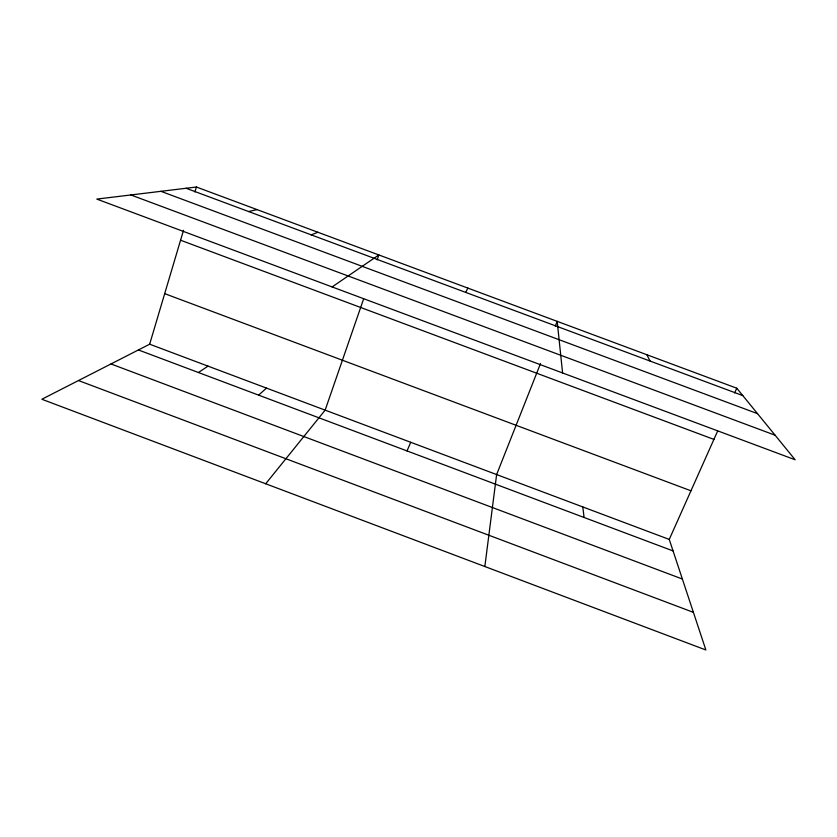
<?xml version="1.0" encoding="UTF-8"?>
<svg xmlns="http://www.w3.org/2000/svg" width="837" height="837" viewBox="0 0 837 837"><rect width="100%" height="100%" fill="white"/><g stroke="black" fill="none" stroke-linecap="round" stroke-linejoin="round"><path stroke-width="1.26" d="M484.843 566.523L496.623 474.569L540.503 363.561M717.633 431.065L669.255 539.426L705.873 649.983L41.85 399.249L149.656 344.206L183.512 230.321M194.916 191.966L196.381 187.017L736.769 388.211L795.15 459.775L96.799 199.091L196.381 187.017M363.624 298.924L325.143 410.14L265.695 483.776M377.152 259.836L378.847 254.95L332.111 286.934M555.276 326.179L557.191 321.345L562.59 372.957M407.012 450.923L410.737 442.302M734.645 392.971L736.769 388.211M465.717 292.406L467.862 288.095M258.623 395.137L266.511 388.106M198.442 372.517L208.015 366.125M311.228 234.862L317.882 232.257M248.579 211.541L257.064 209.606M186.096 188.262L742.785 395.587M160.903 191.317L757.537 413.656M130.875 194.958L775.135 435.23M180.562 240.219L713.919 439.404M164.68 293.641L690.964 490.796M149.656 344.206L669.255 539.426M138.408 349.95L673.063 550.934M110.976 363.949L682.364 579.026M78.479 380.542L693.402 612.349M646.823 354.721L650.098 361.071M582.793 506.94L584.08 517.486"/></g></svg>
